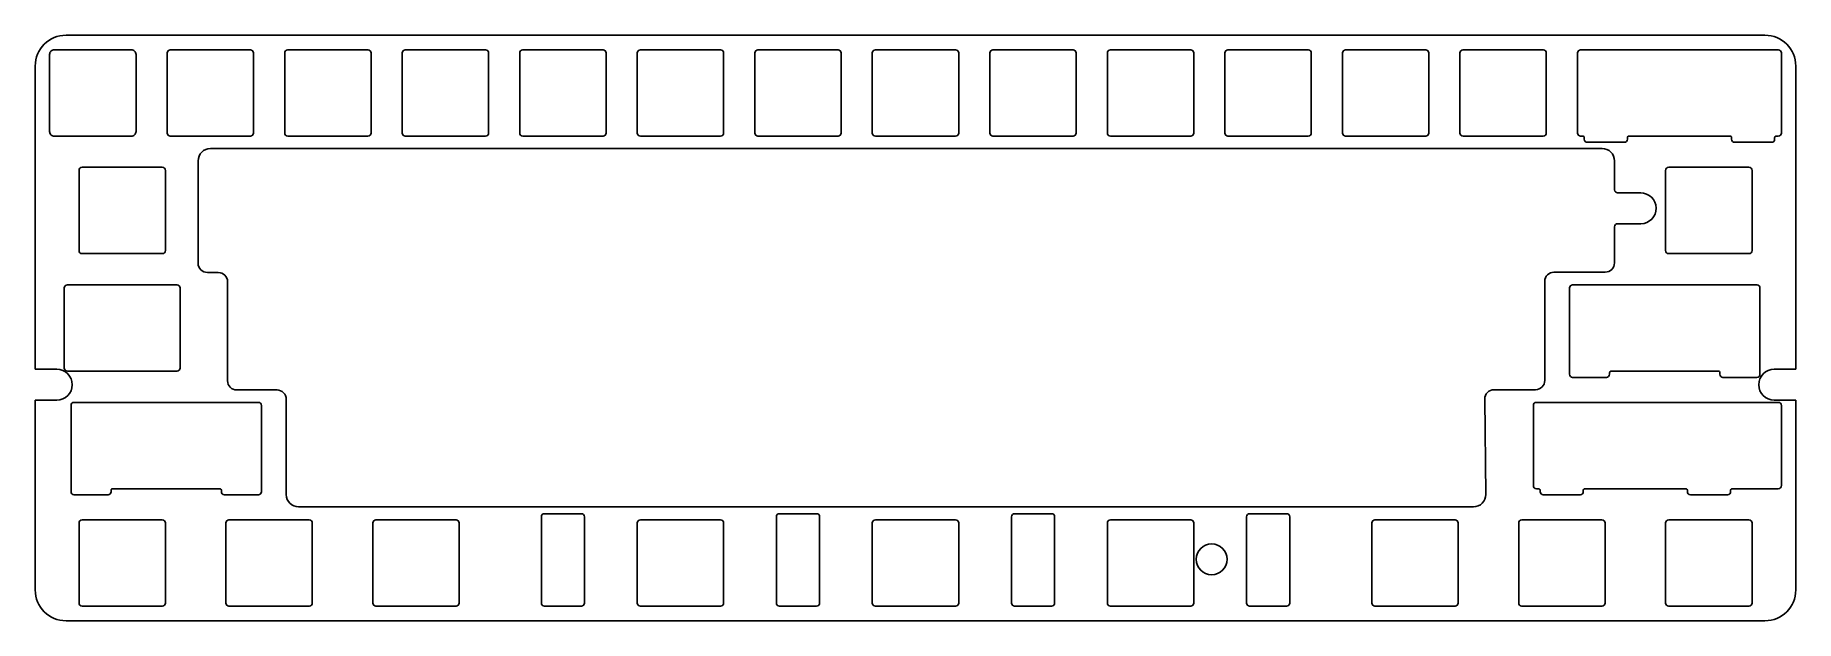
# Model space of a CAD drawing. Header units: millimetres. Extents: x 1 to 286, y 29 to 124.
import ezdxf

# ---------------------------------------------------------------- set-up
doc = ezdxf.new("R2010")
doc.units = ezdxf.units.MM
doc.layers.get('0').update_dxf_attribs({"linetype": 'CONTINUOUS'})

msp = doc.modelspace()

# ---------------------------------------------------------------- linework, layer by layer
for p, q in [((5.95, 124.09), (281.32, 124.09)), ((0.95, 69.93), (0.95, 119.09)), ((286.32, 119.09), (286.32, 69.93)), ((29.36, 105.73), (29.86, 105.73)), ((29.86, 105.73), (43.82, 105.73)), ((254.94, 105.73), (43.82, 105.73)), ((27.36, 103.73), (27.36, 103.23)), ((27.36, 103.23), (27.36, 95.68)), ((256.94, 99.03), (256.94, 103.73)), ((257.44, 98.53), (261.23, 98.53)), ((27.36, 95.68), (27.36, 88.13)), ((256.94, 87.18), (256.94, 93.03)), ((257.44, 93.53), (261.23, 93.53)), ((27.36, 88.13), (27.36, 87.63)), ((27.36, 87.63), (27.36, 87.13)), ((28.86, 85.63), (30.63, 85.63)), ((247.13, 85.68), (255.44, 85.68)), ((32.13, 83.63), (32.13, 84.13)), ((32.13, 83.63), (32.13, 78.32)), ((245.63, 68.13), (245.63, 84.18)), ((32.13, 78.32), (32.13, 69.08)), ((4.45, 69.93), (0.95, 69.93)), ((32.13, 68.08), (32.13, 69.08)), ((286.32, 69.93), (282.82, 69.93)), ((33.63, 66.58), (40.15, 66.58)), ((237.4, 66.63), (244.13, 66.63)), ((0.95, 34.17), (0.95, 64.93)), ((0.95, 64.93), (4.45, 64.93)), ((41.65, 65.08), (41.65, 57.58)), ((236.08, 49.65), (235.9, 65.11)), ((282.82, 64.93), (286.32, 64.93)), ((286.32, 64.93), (286.32, 34.17)), ((41.65, 57.58), (41.65, 50.03)), ((41.65, 50.03), (41.65, 49.63)), ((43.65, 47.63), (234.08, 47.63)), ((281.32, 29.17), (5.95, 29.17))]:
    msp.add_line(p, q)
for points in [[(17.29, 108.48, -0.414214), (16.54, 107.73), (4.04, 107.73, -0.414214), (3.29, 108.48), (3.29, 120.98, -0.414214), (4.04, 121.73), (16.54, 121.73, -0.414214), (17.29, 120.98)], [(35.84, 107.73), (22.84, 107.73, -0.414214), (22.34, 108.23), (22.34, 121.23, -0.414214), (22.84, 121.73), (35.84, 121.73, -0.414214), (36.34, 121.23), (36.34, 108.23, -0.414214)], [(41.39, 108.23), (41.39, 121.23, -0.414214), (41.89, 121.73), (54.89, 121.73, -0.414214), (55.39, 121.23), (55.39, 108.23, -0.414214), (54.89, 107.73), (41.89, 107.73, -0.414214)], [(73.94, 107.73), (60.94, 107.73, -0.414214), (60.44, 108.23), (60.44, 121.23, -0.414214), (60.94, 121.73), (73.94, 121.73, -0.414214), (74.44, 121.23), (74.44, 108.23, -0.414214)], [(79.49, 121.23, -0.414214), (79.99, 121.73), (92.99, 121.73, -0.414214), (93.49, 121.23), (93.49, 108.23, -0.414214), (92.99, 107.73), (79.99, 107.73, -0.414214), (79.49, 108.23)], [(99.04, 107.73, -0.414214), (98.54, 108.23), (98.54, 121.23, -0.414214), (99.04, 121.73), (112.04, 121.73, -0.414214), (112.54, 121.23), (112.54, 108.23, -0.414214), (112.04, 107.73)], [(118.09, 107.73, -0.414214), (117.59, 108.23), (117.59, 121.23, -0.414214), (118.09, 121.73), (131.09, 121.73, -0.414214), (131.59, 121.23), (131.59, 108.23, -0.414214), (131.09, 107.73)], [(137.14, 107.73, -0.414214), (136.64, 108.23), (136.64, 121.23, -0.414214), (137.14, 121.73), (150.14, 121.73, -0.414214), (150.64, 121.23), (150.64, 108.23, -0.414214), (150.14, 107.73)], [(169.19, 121.73, -0.414214), (169.69, 121.23), (169.69, 108.23, -0.414214), (169.19, 107.73), (156.19, 107.73, -0.414214), (155.69, 108.23), (155.69, 121.23, -0.414214), (156.19, 121.73)], [(188.74, 121.23), (188.74, 108.23, -0.414214), (188.24, 107.73), (175.24, 107.73, -0.414214), (174.74, 108.23), (174.74, 121.23, -0.414214), (175.24, 121.73), (188.24, 121.73, -0.414214)], [(207.79, 121.23), (207.79, 108.23, -0.414214), (207.29, 107.73), (194.29, 107.73, -0.414214), (193.79, 108.23), (193.79, 121.23, -0.414214), (194.29, 121.73), (207.29, 121.73, -0.414214)], [(226.84, 121.23), (226.84, 108.23, -0.414214), (226.34, 107.73), (213.34, 107.73, -0.414214), (212.84, 108.23), (212.84, 121.23, -0.414214), (213.34, 121.73), (226.34, 121.73, -0.414214)], [(245.39, 107.73), (232.39, 107.73, -0.414214), (231.89, 108.23), (231.89, 121.23, -0.414214), (232.39, 121.73), (245.39, 121.73, -0.414214), (245.89, 121.23), (245.89, 108.23, -0.414214)], [(251.44, 107.73, -0.414214), (250.94, 108.23), (250.94, 121.23, -0.414214), (251.44, 121.73), (252.52, 121.73), (258.52, 121.73), (260.96, 121.73), (264.44, 121.73), (270.49, 121.73), (273.96, 121.73), (276.4, 121.73), (282.4, 121.73), (283.49, 121.73, -0.414214), (283.99, 121.23), (283.99, 108.23, -0.414214), (283.49, 107.73), (283.15, 107.73, 0.414214), (282.9, 107.48), (282.9, 107.23, -0.414214), (282.4, 106.73), (276.4, 106.73, -0.414214), (275.9, 107.23), (275.9, 107.48, 0.414214), (275.65, 107.73), (273.96, 107.73), (270.49, 107.73), (264.44, 107.73), (260.96, 107.73), (259.27, 107.73, 0.414214), (259.02, 107.48), (259.02, 107.23, -0.414214), (258.52, 106.73), (252.52, 106.73, -0.414214), (252.02, 107.23), (252.02, 107.48, 0.414214), (251.77, 107.73)], [(22.05, 89.18, -0.414214), (21.55, 88.68), (8.55, 88.68, -0.414214), (8.05, 89.18), (8.05, 102.18, -0.414214), (8.55, 102.68), (21.55, 102.68, -0.414214), (22.05, 102.18)], [(265.73, 88.68, -0.414214), (265.23, 89.18), (265.23, 102.18, -0.414214), (265.73, 102.68), (278.73, 102.68, -0.414214), (279.23, 102.18), (279.23, 89.18, -0.414214), (278.73, 88.68)], [(6.17, 69.63, -0.414214), (5.67, 70.13), (5.67, 83.13, -0.414214), (6.17, 83.63), (10.93, 83.63), (19.17, 83.63), (23.93, 83.63, -0.414214), (24.43, 83.13), (24.43, 70.13, -0.414214), (23.93, 69.63), (19.17, 69.63), (10.93, 69.63)], [(255.64, 68.63), (250.14, 68.63, -0.414214), (249.64, 69.13), (249.64, 83.13, -0.414214), (250.14, 83.63), (256.14, 83.63), (258.58, 83.63), (271.58, 83.63), (274.02, 83.63), (280.02, 83.63, -0.414214), (280.52, 83.13), (280.52, 69.13, -0.414214), (280.02, 68.63), (274.52, 68.63, -0.414214), (274.02, 69.13), (274.02, 69.38, 0.414214), (273.77, 69.63), (271.58, 69.63), (258.58, 69.63), (256.39, 69.63, 0.414214), (256.14, 69.38), (256.14, 69.13, -0.414214)], [(12.76, 49.58), (7.26, 49.58, -0.414214), (6.76, 50.08), (6.76, 64.08, -0.414214), (7.26, 64.58), (13.26, 64.58), (15.69, 64.58), (28.69, 64.58), (31.13, 64.58), (37.13, 64.58, -0.414214), (37.63, 64.08), (37.63, 50.08, -0.414214), (37.13, 49.58), (31.63, 49.58, -0.414214), (31.13, 50.08), (31.13, 50.33, 0.414214), (30.88, 50.58), (28.69, 50.58), (15.69, 50.58), (13.51, 50.58, 0.414214), (13.26, 50.33), (13.26, 50.08, -0.414214)], [(253.82, 64.58), (257.29, 64.58), (266.82, 64.58), (269.26, 64.58), (270.49, 64.58), (275.26, 64.58), (283.49, 64.58, -0.414214), (283.99, 64.08), (283.99, 51.08, -0.414214), (283.49, 50.58), (276.01, 50.58, 0.414214), (275.76, 50.33), (275.76, 50.08, -0.414214), (275.26, 49.58), (269.26, 49.58, -0.414214), (268.76, 50.08), (268.76, 50.33, 0.414214), (268.51, 50.58), (266.82, 50.58), (257.29, 50.58), (253.82, 50.58), (252.13, 50.58, 0.414214), (251.88, 50.33), (251.88, 50.08, -0.414214), (251.38, 49.58), (245.38, 49.58, -0.414214), (244.88, 50.08), (244.88, 50.33, 0.414214), (244.63, 50.58), (244.29, 50.58, -0.414214), (243.79, 51.08), (243.79, 64.08, -0.414214), (244.29, 64.58), (245.38, 64.58), (251.38, 64.58)], [(89.49, 46.53, -0.414214), (89.99, 46.03), (89.99, 45.03), (89.99, 32.03, -0.414214), (89.49, 31.53), (83.49, 31.53, -0.414214), (82.99, 32.03), (82.99, 45.03), (82.99, 46.03, -0.414214), (83.49, 46.53)], [(127.59, 46.53, -0.414214), (128.09, 46.03), (128.09, 32.03, -0.414214), (127.59, 31.53), (121.59, 31.53, -0.414214), (121.09, 32.03), (121.09, 46.03, -0.414214), (121.59, 46.53)], [(159.19, 46.03, -0.414214), (159.69, 46.53), (165.69, 46.53, -0.414214), (166.19, 46.03), (166.19, 32.03, -0.414214), (165.69, 31.53), (159.69, 31.53, -0.414214), (159.19, 32.03)], [(197.29, 46.03, -0.414214), (197.79, 46.53), (203.79, 46.53, -0.414214), (204.29, 46.03), (204.29, 45.03), (204.29, 32.03, -0.414214), (203.79, 31.53), (197.79, 31.53, -0.414214), (197.29, 32.03), (197.29, 45.03)], [(8.55, 31.53, -0.414214), (8.05, 32.03), (8.05, 45.03, -0.414214), (8.55, 45.53), (21.55, 45.53, -0.414214), (22.05, 45.03), (22.05, 32.03, -0.414214), (21.55, 31.53)], [(32.36, 45.53), (45.36, 45.53, -0.414214), (45.86, 45.03), (45.86, 32.03, -0.414214), (45.36, 31.53), (32.36, 31.53, -0.414214), (31.86, 32.03), (31.86, 45.03, -0.414214)], [(56.18, 45.53), (69.18, 45.53, -0.414214), (69.68, 45.03), (69.68, 32.03, -0.414214), (69.18, 31.53), (56.18, 31.53, -0.414214), (55.68, 32.03), (55.68, 45.03, -0.414214)], [(112.04, 45.53, -0.414214), (112.54, 45.03), (112.54, 32.03, -0.414214), (112.04, 31.53), (99.04, 31.53, -0.414214), (98.54, 32.03), (98.54, 45.03, -0.414214), (99.04, 45.53)], [(150.64, 32.03, -0.414214), (150.14, 31.53), (137.14, 31.53, -0.414214), (136.64, 32.03), (136.64, 45.03, -0.414214), (137.14, 45.53), (150.14, 45.53, -0.414214), (150.64, 45.03)], [(188.24, 45.53, -0.414214), (188.74, 45.03), (188.74, 32.03, -0.414214), (188.24, 31.53), (175.24, 31.53, -0.414214), (174.74, 32.03), (174.74, 45.03, -0.414214), (175.24, 45.53)], [(231.6, 32.03, -0.414214), (231.1, 31.53), (218.1, 31.53, -0.414214), (217.6, 32.03), (217.6, 45.03, -0.414214), (218.1, 45.53), (231.1, 45.53, -0.414214), (231.6, 45.03)], [(241.41, 32.03), (241.41, 45.03, -0.414214), (241.91, 45.53), (254.91, 45.53, -0.414214), (255.41, 45.03), (255.41, 32.03, -0.414214), (254.91, 31.53), (241.91, 31.53, -0.414214)], [(265.23, 45.03, -0.414214), (265.73, 45.53), (278.73, 45.53, -0.414214), (279.23, 45.03), (279.23, 32.03, -0.414214), (278.73, 31.53), (265.73, 31.53, -0.414214), (265.23, 32.03)]]:
    msp.add_lwpolyline(points, format="xyb", close=True)
msp.add_circle((191.64, 39.13), 2.5)
for centre, radius, start, end in [((5.95, 119.09), 5, 90, 180), ((281.32, 119.09), 5, 0, 90), ((29.36, 103.73), 2, 90, 180), ((254.94, 103.73), 2, 0, 90), ((257.44, 99.03), 0.5, 180, 270), ((261.19, 96.03), 2.5, -88.9741, 91.0243), ((257.44, 93.03), 0.5, 90, 180), ((28.86, 87.13), 1.5, 180, 270), ((30.63, 84.13), 1.5, 0, 90), ((247.13, 84.18), 1.5, 90, 180), ((255.44, 87.18), 1.5, -90, 0), ((4.45, 67.43), 2.5, -90, 90), ((282.82, 67.43), 2.5, 90, 270), ((33.63, 68.08), 1.5, 180, 270), ((40.15, 65.08), 1.5, 0, 90), ((237.4, 65.13), 1.5, 90, 180.6402), ((244.13, 68.13), 1.5, 270, 360), ((43.65, 49.63), 2, 180, 270), ((234.08, 49.63), 2, -90, 0.6402), ((5.95, 34.17), 5, 180, 270), ((281.32, 34.17), 5, -90, 0)]:
    msp.add_arc(centre, radius, start, end)

doc.saveas('drawing.dxf')
